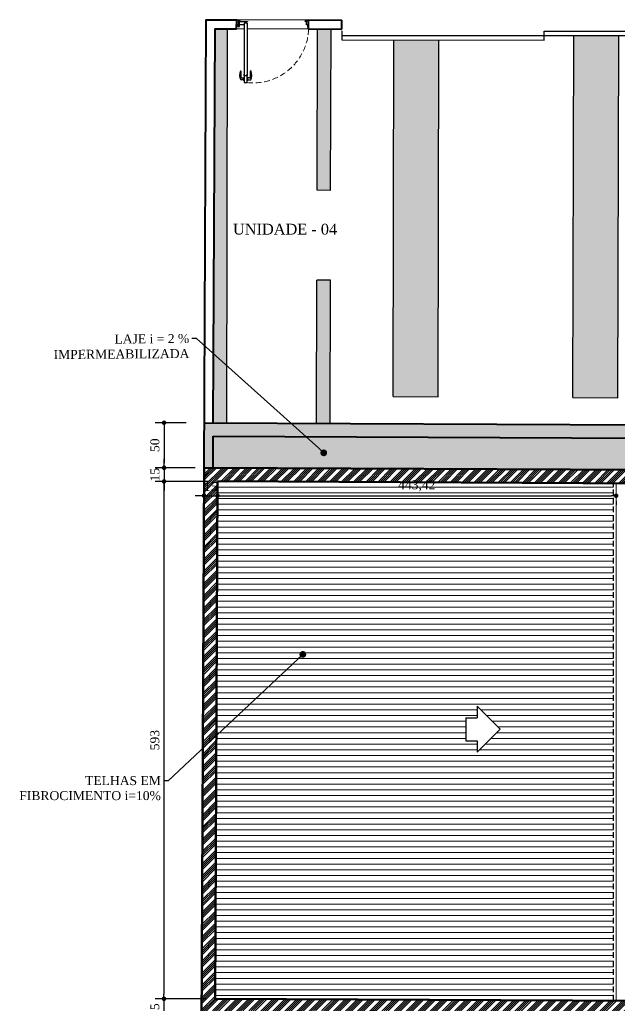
# Model space of a CAD drawing. Header units: millimetres. Extents: x 103208 to 171806, y -164 to 10038.
# Drawn here: x 120551 to 121218, y 6650 to 7746 of the extents above; entities that cross this region are included whole.
import ezdxf
from ezdxf import colors
from ezdxf.entities.mleader import LeaderData, LeaderLine
from ezdxf.math import Vec2, Vec3

# ---------------------------------------------------------------- set-up
doc = ezdxf.new("R2010")
doc.units = ezdxf.units.MM
doc.linetypes.add('HIDDEN', pattern=[9.525, 6.35, -3.175])
for name, color, linetype in [('ACESSORIOS', 2, 'Continuous'), ('Piso', 55, 'Continuous'), ('PN010', 1, 'Continuous'), ('PN030', 3, 'Continuous'), ('Portas-Cotas', 2, 'Continuous'), ('Projeção Janela - Viga', 1, 'HIDDEN')]:
    doc.layers.add(name, color=color, linetype=linetype)
for name, color, linetype, lineweight in [('Hachura', 1, 'Continuous', 9), ('Parede Baixa', 5, 'Continuous', 50), ('Parede Corte', 4, 'Continuous', 40), ('Pilares Sub-solo', 7, 'Continuous', 70), ('Pisos Externos', 15, 'Continuous', 9), ('Portas - Janelas', 2, 'Continuous', 20), ('Projeção Portas', 55, 'HIDDEN', 5)]:
    doc.layers.add(name, color=color, linetype=linetype, lineweight=lineweight)
doc.styles.add('Valéria', font='romantic.ttf', dxfattribs={"height": 10})
doc.dimstyles.new('Cota - 50', dxfattribs={"dimtxt": 10, "dimasz": 5, "dimexe": 10, "dimexo": 20, "dimgap": 5, "dimtad": 1, "dimtxsty": 'Valéria', "dimblk": 'DOT', "dimcen": 0, "dimclrd": 12, "dimclre": 12, "dimclrt": 2, "dimazin": 2, "dimtfac": 1, "dimtix": 1, "dimtmove": 0, "dimatfit": 3, "dimldrblk": 'DOT', "dimfxl": 1, "dimarcsym": 0})
pattern_1 = [(360, (7653.407, 20.978), (15, 15), [2.25, -0.45, 0.6, -0.45, 2.25, -9]), (360, (7652.657, 21.428), (15, 15), [1.5, -1.125, 2.25, -1.125, 1.5, -7.5]), (360, (7657.907, 27.428), (15, 15), [1.875, -0.75, 1.875, -10.5]), (360, (7650.407, 30.428), (15, 15), [0.75, -1.5, 0.75, -12]), (90, (7651.907, 30.428), (-15, 15), [1.35, -13.65]), (90, (7656.407, 21.428), (-15, 15), [1.5, -13.5]), (90, (7660.157, 27.428), (-15, 15), [1.5, -13.5]), (45, (7658.357, 21.278), (1e-14, 15), [1.5, -19.7132034]), (135, (7654.457, 21.278), (-15, 1e-14), [1.5, -19.7132034]), (63.434949, (7657.9066, 21.3526), (8e-10, 15), [1.5, -32.0410197]), (75.9637565, (7657.1566, 21.4276), (5e-10, 15), [1.5, -60.3465844]), (75.9637565, (7660.9066, 27.4276), (5e-10, 15), [1.2, -60.6465844]), (75.9637565, (7652.2066, 30.4276), (5e-10, 15), [1.05, -60.7965844]), (104.0362435, (7655.6566, 21.4276), (-5e-10, 15), [1.5, -60.3465844]), (104.0362435, (7659.4066, 27.4276), (-5e-10, 15), [1.2, -60.6465844]), (104.0362435, (7651.6066, 30.4276), (-5e-10, 15), [1.05, -60.7965844]), (116.565051, (7654.9066, 21.3526), (-6e-09, 15), [1.5, -32.041002])]

# ---------------------------------------------------------------- blocks, each defined once
blk = doc.blocks.new('_Dot')
at = {"color": 0, "linetype": 'ByBlock', "lineweight": -2}
blk.add_line((-0.5, 0), (-1, 0), dxfattribs=at)
at = {"color": 0, "linetype": 'ByBlock', "const_width": 0.5}
blk.add_lwpolyline([(-0.25, 0, 1), (0.25, 0, 1)], format="xyb", close=True, dxfattribs=at)
blk = doc.blocks.new('*D815')
at = {"color": 12, "lineweight": -2, "transparency": 16777216}
for p, q in [((120711.2, 7252.7), (120711.2, 7257.7)), ((120745.6, 7247.7), (120701.2, 7247.7)), ((120711.2, 7247.7), (120711.2, 7232.6)), ((120760.5, 7232.6), (120701.2, 7232.6)), ((120711.2, 7227.6), (120711.2, 7222.6))]:
    blk.add_line(p, q, dxfattribs=at)
at = {"layer": 'Defpoints', "color": 0, "transparency": 16777216}
for p in [(120765.6, 7247.7, 9825), (120711.2, 7232.6), (120780.5, 7232.6, 9825)]:
    blk.add_point(p, dxfattribs=at)
at = {"color": 12, "lineweight": -2, "transparency": 16777216, "xscale": 5, "yscale": 5, "zscale": 5}
for p, rotation in [((120711.2, 7247.7), 270), ((120711.2, 7232.6), 90)]:
    blk.add_blockref('_Dot', p, dxfattribs=dict(at, rotation=rotation))
at = {"color": 2, "transparency": 16777216, "insert": (120701, 7240.1), "char_height": 10, "attachment_point": 5, "rotation": 90, "style": 'Valéria'}
blk.add_mtext('15', dxfattribs=at)
blk = doc.blocks.new('*D816')
at = {"color": 12, "lineweight": -2, "transparency": 16777216}
for p, q in [((120757.8, 6657.4), (120701.1, 6657.4)), ((120711.1, 6652.4), (120711.1, 6637.4)), ((120757.7, 6632.4), (120701.1, 6632.4))]:
    blk.add_line(p, q, dxfattribs=at)
at = {"layer": 'Defpoints', "color": 0, "transparency": 16777216}
for p in [(120777.8, 6657.4, 9825), (120711.1, 6632.4), (120777.7, 6632.4, 9825)]:
    blk.add_point(p, dxfattribs=at)
at = {"color": 12, "lineweight": -2, "transparency": 16777216, "xscale": 5, "yscale": 5, "zscale": 5}
for p, rotation in [((120711.1, 6657.4), 90), ((120711.1, 6632.4), 270)]:
    blk.add_blockref('_Dot', p, dxfattribs=dict(at, rotation=rotation))
at = {"color": 2, "transparency": 16777216, "insert": (120700.9, 6644.9), "char_height": 10, "attachment_point": 5, "rotation": 90, "style": 'Valéria'}
blk.add_mtext('25', dxfattribs=at)
blk = doc.blocks.new('*D869')
at = {"color": 12, "lineweight": -2, "transparency": 16777216}
for p, q in [((120750.6, 7216.7), (120745.6, 7216.7)), ((120755.6, 7216.7), (120770.6, 7216.7)), ((120755.6, 7212.6), (120755.6, 7206.7)), ((120770.6, 7212.5), (120770.6, 7206.7)), ((120775.6, 7216.7), (120780.6, 7216.7))]:
    blk.add_line(p, q, dxfattribs=at)
at = {"layer": 'Defpoints', "color": 0, "transparency": 16777216}
for p in [(120755.6, 7232.6), (120770.6, 7232.5, 9825), (120770.6, 7216.7)]:
    blk.add_point(p, dxfattribs=at)
at = {"color": 12, "lineweight": -2, "transparency": 16777216, "xscale": 5, "yscale": 5, "zscale": 5}
blk.add_blockref('_Dot', (120755.6, 7216.7), dxfattribs=at)
at = {"color": 12, "lineweight": -2, "transparency": 16777216, "xscale": 5, "yscale": 5, "zscale": 5, "rotation": 180}
blk.add_blockref('_Dot', (120770.6, 7216.7), dxfattribs=at)
at = {"color": 2, "transparency": 16777216, "insert": (120763.1, 7226.9), "char_height": 10, "attachment_point": 5, "style": 'Valéria'}
blk.add_mtext('15', dxfattribs=at)
blk = doc.blocks.new('*D870')
at = {"color": 12, "lineweight": -2, "transparency": 16777216}
for p, q in [((120770.6, 7212.5), (120770.6, 7206.7)), ((120775.6, 7216.7), (121209, 7216.7)), ((121214, 7210.6), (121214, 7206.7))]:
    blk.add_line(p, q, dxfattribs=at)
at = {"layer": 'Defpoints', "color": 0, "transparency": 16777216}
for p in [(120770.6, 7232.5, 9825), (121214, 7230.6, 9825), (121214, 7216.7)]:
    blk.add_point(p, dxfattribs=at)
at = {"color": 12, "lineweight": -2, "transparency": 16777216, "xscale": 5, "yscale": 5, "zscale": 5, "rotation": 180}
blk.add_blockref('_Dot', (120770.6, 7216.7), dxfattribs=at)
at = {"color": 12, "lineweight": -2, "transparency": 16777216, "xscale": 5, "yscale": 5, "zscale": 5}
blk.add_blockref('_Dot', (121214, 7216.7), dxfattribs=at)
at = {"color": 2, "transparency": 16777216, "insert": (120992.3, 7227.7), "char_height": 10, "attachment_point": 5, "style": 'Valéria'}
blk.add_mtext('443,42', dxfattribs=at)
blk = doc.blocks.new('*D876')
at = {"color": 12, "lineweight": -2, "transparency": 16777216}
for p, q in [((120735.9, 7297.8), (120701.2, 7297.8)), ((120711.2, 7292.8), (120711.2, 7252.8)), ((120735.6, 7247.8), (120701.2, 7247.8))]:
    blk.add_line(p, q, dxfattribs=at)
at = {"layer": 'Defpoints', "color": 0, "transparency": 16777216}
for p in [(120755.9, 7297.8, 9825), (120711.2, 7247.8), (120755.6, 7247.8, 9825)]:
    blk.add_point(p, dxfattribs=at)
at = {"color": 12, "lineweight": -2, "transparency": 16777216, "xscale": 5, "yscale": 5, "zscale": 5}
for p, rotation in [((120711.2, 7297.8), 90), ((120711.2, 7247.8), 270)]:
    blk.add_blockref('_Dot', p, dxfattribs=dict(at, rotation=rotation))
at = {"color": 2, "transparency": 16777216, "insert": (120701, 7272.8), "char_height": 10, "attachment_point": 5, "rotation": 90, "style": 'Valéria'}
blk.add_mtext('50', dxfattribs=at)
blk = doc.blocks.new('*D877')
at = {"color": 12, "lineweight": -2, "transparency": 16777216}
for p, q in [((120750.6, 7232.5), (120701.1, 7232.5)), ((120711.1, 7227.5), (120711.1, 6662.5)), ((120747.8, 6657.5), (120701.1, 6657.5))]:
    blk.add_line(p, q, dxfattribs=at)
at = {"layer": 'Defpoints', "color": 0, "transparency": 16777216}
for p in [(120770.6, 7232.5, 9825), (120711.1, 6657.5), (120767.8, 6657.5, 9825)]:
    blk.add_point(p, dxfattribs=at)
at = {"color": 12, "lineweight": -2, "transparency": 16777216, "xscale": 5, "yscale": 5, "zscale": 5}
for p, rotation in [((120711.1, 7232.5), 90), ((120711.1, 6657.5), 270)]:
    blk.add_blockref('_Dot', p, dxfattribs=dict(at, rotation=rotation))
at = {"color": 2, "transparency": 16777216, "insert": (120700.9, 6945), "char_height": 10, "attachment_point": 5, "rotation": 90, "style": 'Valéria'}
blk.add_mtext('593', dxfattribs=at)

msp = doc.modelspace()

# ---------------------------------------------------------------- hatches: boundary and pattern name
h = msp.add_hatch()
h.set_pattern_fill('GRASS2', color=74, scale=15, pattern_type=2)
h.set_pattern_definition([(360, (24892.429, -663.026), (15, 15), [2.25, -0.45, 0.6, -0.45, 2.25, -9]), (360, (24891.679, -662.576), (15, 15), [1.5, -1.125, 2.25, -1.125, 1.5, -7.5]), (360, (24896.929, -656.576), (15, 15), [1.875, -0.75, 1.875, -10.5]), (360, (24889.429, -653.576), (15, 15), [0.75, -1.5, 0.75, -12]), (90, (24890.929, -653.576), (-15, 15), [1.35, -13.65]), (90, (24895.429, -662.576), (-15, 15), [1.5, -13.5]), (90, (24899.179, -656.576), (-15, 15), [1.5, -13.5]), (45, (24897.379, -662.726), (1e-14, 15), [1.5, -19.7132034]), (135, (24893.479, -662.726), (-15, 1e-14), [1.5, -19.7132034]), (63.434949, (24896.9286, -662.651), (8e-10, 15), [1.5, -32.0410197]), (75.9637565, (24896.1786, -662.576), (5e-10, 15), [1.5, -60.3465844]), (75.9637565, (24899.9286, -656.576), (5e-10, 15), [1.2, -60.6465844]), (75.9637565, (24891.2286, -653.576), (5e-10, 15), [1.05, -60.7965844]), (104.0362435, (24894.6786, -662.576), (-5e-10, 15), [1.5, -60.3465844]), (104.0362435, (24898.4286, -656.576), (-5e-10, 15), [1.2, -60.6465844]), (104.0362435, (24890.6286, -653.576), (-5e-10, 15), [1.05, -60.7965844]), (116.565051, (24893.9286, -662.651), (-6e-09, 15), [1.5, -32.041002])])
h.paths.add_polyline_path([(120767.99008, 7735.7642), (120780.70214, 7735.7642), (120780.96451, 7297.68393), (120765.88343, 7297.72551)])
h = msp.add_hatch()
h.set_pattern_fill('GRASS2', color=74, scale=15, pattern_type=2)
h.set_pattern_definition(pattern_1)
h.paths.add_polyline_path([(120881.22551, 7456.14516), (120895.90929, 7456.14516), (120895.76647, 7297.15657), (120881.08268, 7297.15657)])
h.paths.add_polyline_path([(120881.91021, 7735.48496), (120896.47058, 7735.48496), (120896.47058, 7556.10809), (120881.91021, 7556.10809)])
h.paths.add_polyline_path([(121607.40589, 7578.81911), (121484.6587, 7578.81911)], flags=16)
h.paths.add_polyline_path([(121495.85688, 7338.51356), (121572.63423, 7338.51356)])
h.paths.add_polyline_path([(121321.09733, 7733.08743), (121359.0356, 7733.06602), (121359.03278, 7728.06602), (121321.09733, 7728.08743), (121321.09733, 7714.25082), (121320.51783, 7714.46942), (121320.51783, 7594.17794), (121321.09733, 7593.95934), (121321.14976, 7338.92457), (121741.09088, 7338.92457), (121741.03845, 7735.18602), (121321.09733, 7735.18602)])
h = msp.add_hatch()
h.set_pattern_fill('GRASS2', color=74, scale=15, pattern_type=2)
h.set_pattern_definition(pattern_1)
h.paths.add_polyline_path([(120966.90318, 7723.27323), (121016.89269, 7723.27323), (121015.90322, 7326.66842), (120965.91372, 7326.66842)])
h.paths.add_polyline_path([(121166.90562, 7728.16035), (121216.89361, 7728.16035), (121215.90073, 7325.71513), (121165.91274, 7325.71513)])
at = {"layer": 'Piso', "true_color": 0x93278f}
h = msp.add_hatch(dxfattribs=at)
h.set_pattern_fill('ANSI38', color=217, scale=0.5, angle=360)
h.paths.add_polyline_path([(121318.80561, 7295.10516), (120755.88361, 7297.78833), (120755.64529, 7247.78889), (120765.64518, 7247.74123), (120765.812, 7282.74083), (121303.73428, 7280.17682), (121303.56746, 7245.17722), (121318.56729, 7245.10572)])
at = {"layer": 'Piso', "transparency": 33554559}
h = msp.add_hatch(dxfattribs=at)
h.set_pattern_fill('AR-CONC', color=256, scale=0.1, angle=585)
h.paths.add_polyline_path([(121303.73428, 7280.17682), (120765.812, 7282.74083), (120765.64518, 7247.74123), (121303.56746, 7245.17722)])
at = {"layer": 'Piso', "true_color": 0x4b81b4}
h = msp.add_hatch(dxfattribs=at)
h.set_pattern_fill('ANSI34', color=145, scale=0.5, angle=360)
h.paths.add_polyline_path([(120767.83188, 6657.507), (120770.57348, 7232.68666), (121318.49564, 7230.07498), (121318.56729, 7245.10572), (120755.64529, 7247.78889), (120751.06592, 6287.04871), (120766.06575, 6286.97721), (120767.71272, 6632.50729), (121737.7017, 6627.88383), (121737.82086, 6652.88355)])
h.paths.add_polyline_path([(121272.15885, 6515.10273), (121062.16115, 6516.087), (121061.54159, 6386.10397), (121271.5392, 6385.10301)], flags=17)
h.paths.add_polyline_path([(121256.61087, 6400.17434), (121076.61292, 6401.0323), (121077.08949, 6501.01686), (121257.08752, 6500.1732)], flags=16)
h.paths.add_polyline_path([(121443.99199, 6899.28687), (121233.99438, 6900.28782), (121233.37474, 6770.2893), (121443.37236, 6769.28834)], flags=17)
h.paths.add_polyline_path([(121428.44402, 6784.35967), (121248.44607, 6785.21763), (121248.92271, 6885.21649), (121428.92067, 6884.35853)], flags=16)
h.paths.add_polyline_path([(121760.98086, 6266.79628), (121735.97993, 6266.66106), (121734.79328, 6017.70457), (121186.87112, 6020.31624), (121186.79962, 6005.31641), (121759.7215, 6002.58558)])
at = {"layer": 'Pisos Externos', "transparency": 33554559}
h = msp.add_hatch(dxfattribs=at)
h.set_pattern_fill('ANSI31', color=256, scale=2, angle=675)
h.paths.add_polyline_path([(121210.99438, 7230.58739), (120770.57348, 7232.68666), (120767.83188, 6657.507), (121210.99438, 6655.39467)])
h.paths.add_polyline_path([(121059.4621, 6931.49443), (121059.4621, 6944.29443), (121046.6621, 6944.29443), (121046.6621, 6969.89443), (121059.4621, 6969.89443), (121059.4621, 6982.69443), (121085.0621, 6957.09443)], flags=16)
h.paths.add_polyline_path([(121317.3987, 6999.93942), (121318.49564, 7230.07498), (121233.99438, 7230.47776), (121233.99438, 6900.28782), (121233.37474, 6770.2893), (121232.8266, 6655.2906), (121737.82086, 6652.88355), (121739.46552, 6997.92763)])
h.paths.add_polyline_path([(121466.99174, 6899.28689), (121466.3721, 6769.28836), (121443.37288, 6769.39799), (121443.99252, 6899.39651)], flags=16)
h.paths.add_polyline_path([(121428.92067, 6884.35853), (121428.44402, 6784.35967), (121248.44607, 6785.21763), (121248.92271, 6885.21649)], flags=16)
h.paths.add_polyline_path([(121587.23577, 6861.84369), (121587.23577, 6849.04369), (121600.03577, 6849.04369), (121600.03577, 6823.44369), (121587.23577, 6823.44369), (121587.23577, 6810.64369), (121561.63577, 6836.24369)], flags=16)
h.paths.add_polyline_path([(121303.59599, 7075.2807), (121290.79599, 7075.2807), (121290.79599, 7062.4807), (121265.19599, 7088.0807), (121290.79599, 7113.6807), (121290.79599, 7100.8807), (121303.59599, 7100.8807)], flags=16)
h.paths.add_polyline_path([(121295.52968, 6730.17667), (121295.52968, 6704.57667), (121282.72968, 6704.57667), (121282.72968, 6691.77667), (121257.12968, 6717.37667), (121282.72968, 6742.97667), (121282.72968, 6730.17667)], flags=16)
h.paths.add_polyline_path([(121463.98649, 6767.4865), (121464.17113, 6812.24352), (121446.92868, 6812.31465), (121446.74403, 6767.55764)], flags=24)

# ---------------------------------------------------------------- linework, layer by layer
for p, q in [((120779.65453, 7745.73563, 9825), (120779.65453, 7745.73563, 9825)), ((120780.83703, 7297.66938, 9825), (120781.91078, 7735.73007, 9825)), ((120881.47062, 7556.14486, 9825), (120881.91021, 7735.48496, 9825)), ((120896.47058, 7556.10809, 9825), (120896.91017, 7735.44819, 9825)), ((121165.90695, 7325.83429, 9825), (121166.89315, 7728.17446, 9825)), ((121215.90652, 7325.59597, 9825), (121216.89323, 7728.14624, 9825)), ((120965.90869, 7326.78758, 9825), (120966.88057, 7723.28735, 9825)), ((121015.90825, 7326.54926, 9825), (121016.88065, 7723.25913, 9825)), ((120896.47058, 7556.10809, 9825), (120881.47062, 7556.14486, 9825)), ((120880.83589, 7297.19274, 9825), (120881.22551, 7456.14516, 9825)), ((120896.22546, 7456.10839, 9825), (120881.22551, 7456.14516, 9825)), ((120895.83576, 7297.12124, 9825), (120896.22546, 7456.10839, 9825)), ((120965.90869, 7326.78758, 9825), (121015.90825, 7326.54926, 9825)), ((121165.90695, 7325.83429, 9825), (121215.90652, 7325.59597, 9825))]:
    msp.add_line(p, q)
at = {"color": 1}
for p, q in [((120792.05798, 7745.52715, 9825), (120792.05798, 7745.52715, 9825)), ((120792.05798, 7745.52715, 9825), (120792.05809, 7745.12715, 9825)), ((120792.10797, 7745.57716, 9825), (120792.10796, 7745.57716, 9825)), ((120792.52137, 7745.57727, 9825), (120792.10797, 7745.57716, 9825)), ((120792.57138, 7745.52729, 9825), (120792.52137, 7745.57727, 9825)), ((120792.65797, 7745.57731, 9825), (120792.57138, 7745.52729, 9825)), ((120792.65794, 7745.67731, 9825), (120792.65797, 7745.57731, 9825)), ((120871.23159, 7745.42913, 9825), (120871.23156, 7745.52913, 9825)), ((120792.61008, 7737.7273, 9825), (120791.91557, 7737.72711, 9825)), ((120792.00827, 7744.44714, 9825), (120791.93204, 7744.44712, 9825)), ((120792.00827, 7744.44714, 9825), (120792.00827, 7744.44714, 9825)), ((120792.05809, 7745.12715, 9825), (120792.05808, 7745.12715, 9825)), ((120792.50814, 7744.92727, 9825), (120792.05814, 7744.92715, 9825)), ((120792.05814, 7744.92715, 9825), (120792.05826, 7744.49715, 9825)), ((120792.05826, 7744.49715, 9825), (120792.05825, 7744.49715, 9825)), ((120792.05974, 7738.95715, 9825), (120792.05975, 7738.95715, 9825)), ((120792.05975, 7738.95715, 9825), (120792.05986, 7738.52715, 9825)), ((120792.05986, 7738.52715, 9825), (120792.45986, 7738.52726, 9825)), ((120792.05991, 7738.32715, 9825), (120792.05991, 7738.32715, 9825)), ((120792.05991, 7738.32715, 9825), (120792.06002, 7737.92715, 9825)), ((120792.06002, 7737.92715, 9825), (120792.06001, 7737.92715, 9825)), ((120792.1081, 7745.07716, 9825), (120792.5215, 7745.07727, 9825)), ((120792.1081, 7745.07716, 9825), (120792.1081, 7745.07716, 9825)), ((120792.1099, 7738.37716, 9825), (120792.10989, 7738.37716, 9825)), ((120792.5233, 7738.37727, 9825), (120792.1099, 7738.37716, 9825)), ((120792.11003, 7737.87716, 9825), (120792.11004, 7737.87716, 9825)), ((120792.11004, 7737.87716, 9825), (120792.52344, 7737.87727, 9825)), ((120792.45986, 7738.52726, 9825), (120792.45985, 7738.52726, 9825)), ((120792.50985, 7738.57727, 9825), (120792.50814, 7744.92727, 9825)), ((120792.50984, 7738.57727, 9825), (120792.50985, 7738.57727, 9825)), ((120792.5215, 7745.07727, 9825), (120792.57149, 7745.12729, 9825)), ((120792.57331, 7738.32729, 9825), (120792.5233, 7738.37727, 9825)), ((120792.52344, 7737.87727, 9825), (120792.57342, 7737.92729, 9825)), ((120792.57149, 7745.12729, 9825), (120792.6581, 7745.07731, 9825)), ((120792.6599, 7738.37731, 9825), (120792.57331, 7738.32729, 9825)), ((120792.57342, 7737.92729, 9825), (120792.66004, 7737.87731, 9825)), ((120792.61007, 7737.7273, 9825), (120792.61008, 7737.7273, 9825)), ((120792.6581, 7745.07731, 9825), (120795.0881, 7745.07796, 9825)), ((120794.2094, 7740.25773, 9825), (120792.6594, 7740.25731, 9825)), ((120792.6594, 7740.25731, 9825), (120792.6599, 7738.37731, 9825)), ((120792.66004, 7737.87731, 9825), (120792.66006, 7737.77731, 9825)), ((120792.66006, 7737.77731, 9825), (120792.66006, 7737.77731, 9825)), ((120793.61962, 7739.43128, 9844), (120793.61986, 7738.53128, 9844)), ((120793.79866, 7742.99762, 9825), (120793.76867, 7742.96761, 9825)), ((120793.76867, 7742.96761, 9825), (120793.79868, 7742.93762, 9825)), ((120793.79868, 7742.93762, 9825), (120793.76869, 7742.90761, 9825)), ((120793.76869, 7742.90761, 9825), (120793.79869, 7742.87762, 9825)), ((120793.79869, 7742.87762, 9825), (120793.7687, 7742.84761, 9825)), ((120793.7687, 7742.84761, 9825), (120793.79871, 7742.81762, 9825)), ((120793.79871, 7742.81762, 9825), (120793.76872, 7742.78761, 9825)), ((120793.76872, 7742.78761, 9825), (120793.79873, 7742.75762, 9825)), ((120793.79873, 7742.75762, 9825), (120793.76873, 7742.72761, 9825)), ((120793.76873, 7742.72761, 9825), (120793.79874, 7742.69762, 9825)), ((120793.79874, 7742.69762, 9825), (120793.76875, 7742.66761, 9825)), ((120793.76875, 7742.66761, 9825), (120793.79876, 7742.63762, 9825)), ((120793.79876, 7742.63762, 9825), (120793.76877, 7742.60761, 9825)), ((120793.76877, 7742.60761, 9825), (120793.79877, 7742.57762, 9825)), ((120793.79877, 7742.57762, 9825), (120793.76878, 7742.54761, 9825)), ((120793.76878, 7742.54761, 9825), (120793.79879, 7742.51762, 9825)), ((120793.79879, 7742.51762, 9825), (120793.7688, 7742.48761, 9825)), ((120793.7688, 7742.48761, 9825), (120793.79881, 7742.45762, 9825)), ((120793.79881, 7742.45762, 9825), (120793.76881, 7742.42761, 9825)), ((120793.76881, 7742.42761, 9825), (120793.79882, 7742.39762, 9825)), ((120793.79882, 7742.39762, 9825), (120793.76883, 7742.36761, 9825)), ((120793.76883, 7742.36761, 9825), (120793.79884, 7742.33762, 9825)), ((120793.79884, 7742.33762, 9825), (120793.76885, 7742.30761, 9825)), ((120793.76885, 7742.30761, 9825), (120793.79886, 7742.27762, 9825)), ((120793.79892, 7742.03762, 9825), (120793.76893, 7742.00761, 9825)), ((120793.76893, 7742.00761, 9825), (120793.79894, 7741.97762, 9825)), ((120793.799, 7741.73762, 9825), (120793.76901, 7741.70761, 9825)), ((120793.76901, 7741.70761, 9825), (120793.79902, 7741.67762, 9825)), ((120793.79902, 7741.67762, 9825), (120793.76902, 7741.64761, 9825)), ((120793.76902, 7741.64761, 9825), (120793.79903, 7741.61762, 9825)), ((120793.79903, 7741.61762, 9825), (120793.76904, 7741.58761, 9825)), ((120793.76904, 7741.58761, 9825), (120793.79905, 7741.55762, 9825)), ((120793.79905, 7741.55762, 9825), (120793.76906, 7741.52761, 9825)), ((120793.76906, 7741.52761, 9825), (120793.79906, 7741.49762, 9825)), ((120793.79906, 7741.49762, 9825), (120793.76907, 7741.46761, 9825)), ((120793.76907, 7741.46761, 9825), (120793.79908, 7741.43762, 9825)), ((120793.79908, 7741.43762, 9825), (120793.76909, 7741.40761, 9825)), ((120793.76909, 7741.40761, 9825), (120793.7991, 7741.37762, 9825)), ((120793.7991, 7741.37762, 9825), (120793.7691, 7741.34761, 9825)), ((120793.7691, 7741.34761, 9825), (120793.79911, 7741.31762, 9825)), ((120793.79911, 7741.31762, 9825), (120793.76912, 7741.28761, 9825)), ((120793.76912, 7741.28761, 9825), (120793.79913, 7741.25762, 9825)), ((120793.79913, 7741.25762, 9825), (120793.76914, 7741.22761, 9825)), ((120793.76914, 7741.22761, 9825), (120793.79914, 7741.19762, 9825)), ((120793.79914, 7741.19762, 9825), (120793.76915, 7741.16761, 9825)), ((120793.76915, 7741.16761, 9825), (120793.79916, 7741.13762, 9825)), ((120793.79916, 7741.13762, 9825), (120793.76917, 7741.10761, 9825)), ((120793.76917, 7741.10761, 9825), (120793.79918, 7741.07762, 9825)), ((120793.79918, 7741.07762, 9825), (120793.76918, 7741.04761, 9825)), ((120793.76918, 7741.04761, 9825), (120793.79919, 7741.01762, 9825)), ((120794.0385, 7743.60768, 9825), (120793.7985, 7743.60762, 9825)), ((120793.7985, 7743.60762, 9825), (120793.79866, 7742.99762, 9825)), ((120793.79886, 7742.27762, 9825), (120793.79892, 7742.03762, 9825)), ((120793.79894, 7741.97762, 9825), (120793.799, 7741.73762, 9825)), ((120793.79919, 7741.01762, 9825), (120793.79936, 7740.40762, 9825)), ((120793.79936, 7740.40762, 9825), (120794.03936, 7740.40768, 9825)), ((120793.82352, 7743.52933, 9844), (120793.82367, 7742.97933, 9844)), ((120793.82367, 7742.97933, 9844), (120793.87368, 7742.92934, 9844)), ((120793.87418, 7741.07934, 9844), (120793.82419, 7741.02933, 9844)), ((120793.82419, 7741.02933, 9844), (120793.82434, 7740.47933, 9844)), ((120793.98351, 7743.57937, 9844), (120793.87351, 7743.57934, 9844)), ((120793.87368, 7742.92934, 9844), (120793.87377, 7742.60434, 9844)), ((120793.87377, 7742.60434, 9844), (120793.92378, 7742.55436, 9844)), ((120793.92378, 7742.55436, 9844), (120793.87379, 7742.50434, 9844)), ((120793.87379, 7742.50434, 9844), (120793.87389, 7742.15022, 9844)), ((120793.87397, 7741.86505, 9844), (120793.87406, 7741.50434, 9844)), ((120793.87406, 7741.50434, 9844), (120793.92408, 7741.45436, 9844)), ((120793.92408, 7741.45436, 9844), (120793.87409, 7741.40434, 9844)), ((120793.87409, 7741.40434, 9844), (120793.87418, 7741.07934, 9844)), ((120793.87435, 7740.42934, 9844), (120793.98435, 7740.42937, 9844)), ((120794.03454, 7739.73139, 9844), (120793.91954, 7739.73136, 9844)), ((120793.91994, 7738.23136, 9844), (120794.81994, 7738.2316, 9844)), ((120794.03358, 7743.30439, 9844), (120794.03352, 7743.52939, 9844)), ((120794.03434, 7740.47939, 9844), (120794.03428, 7740.70439, 9844)), ((120794.03857, 7743.33768, 9825), (120794.0385, 7743.60768, 9825)), ((120794.03856, 7743.33768, 9825), (120794.03857, 7743.33768, 9825)), ((120794.03936, 7740.40768, 9825), (120794.03928, 7740.67768, 9825)), ((120794.03928, 7740.67768, 9825), (120794.03928, 7740.67768, 9825)), ((120794.08536, 7743.31282, 9825), (120794.08535, 7743.31282, 9825)), ((120794.20856, 7743.39597, 9825), (120794.08536, 7743.31282, 9825)), ((120794.08659, 7740.70218, 9825), (120794.0866, 7740.70219, 9825)), ((120794.0866, 7740.70219, 9825), (120794.2093, 7740.61309, 9825)), ((120794.23357, 7743.34531, 9844), (120794.11155, 7743.26296, 9844)), ((120794.11223, 7740.74586, 9844), (120794.23429, 7740.66358, 9844)), ((120794.98338, 7744.05793, 9825), (120794.20838, 7744.05773, 9825)), ((120794.20838, 7744.05773, 9825), (120794.20856, 7743.39597, 9825)), ((120794.2093, 7740.61309, 9825), (120794.2094, 7740.25773, 9825)), ((120794.23349, 7743.65444, 9844), (120794.23357, 7743.34531, 9844)), ((120794.23429, 7740.66358, 9844), (120794.23448, 7739.93144, 9844)), ((120794.50353, 7743.50522, 9844), (120794.31883, 7743.68982, 9844)), ((120794.45361, 7743.2045, 9844), (120794.50359, 7743.25451, 9844)), ((120794.45425, 7740.8045, 9844), (120794.45361, 7743.2045, 9844)), ((120794.50426, 7740.75451, 9844), (120794.45425, 7740.8045, 9844)), ((120794.50359, 7743.25451, 9844), (120794.50353, 7743.50522, 9844)), ((120794.50448, 7739.93151, 9844), (120794.50426, 7740.75451, 9844)), ((120794.52846, 7743.75781, 9825), (120803.88846, 7743.76032, 9825)), ((120794.52856, 7743.36495, 9825), (120794.52846, 7743.75781, 9825)), ((120794.62062, 7743.31638, 9825), (120794.52856, 7743.36495, 9825)), ((120794.52929, 7740.65067, 9825), (120794.62132, 7740.69929, 9825)), ((120794.5294, 7740.25781, 9825), (120794.52929, 7740.65067, 9825)), ((120800.34793, 7740.25937, 9825), (120794.5294, 7740.25781, 9825)), ((120794.9385, 7743.60792, 9825), (120794.6985, 7743.60786, 9825)), ((120794.6985, 7743.60786, 9825), (120794.69857, 7743.35786, 9825)), ((120794.69929, 7740.65786, 9825), (120794.69936, 7740.40786, 9825)), ((120794.69936, 7740.40786, 9825), (120794.93936, 7740.40792, 9825)), ((120794.81954, 7739.7316, 9844), (120794.70454, 7739.73157, 9844)), ((120795.45828, 7744.40806, 9825), (120794.90828, 7744.40791, 9825)), ((120794.90828, 7744.40791, 9825), (120794.90835, 7744.15791, 9825)), ((120794.90835, 7744.15791, 9825), (120795.03335, 7744.15795, 9825)), ((120794.93866, 7742.99792, 9825), (120794.9385, 7743.60792, 9825)), ((120794.96867, 7742.96793, 9825), (120794.93866, 7742.99792, 9825)), ((120794.93868, 7742.93792, 9825), (120794.96867, 7742.96793, 9825)), ((120794.96869, 7742.90793, 9825), (120794.93868, 7742.93792, 9825)), ((120794.93869, 7742.87792, 9825), (120794.96869, 7742.90793, 9825)), ((120794.9687, 7742.84793, 9825), (120794.93869, 7742.87792, 9825)), ((120794.93871, 7742.81792, 9825), (120794.9687, 7742.84793, 9825)), ((120794.96872, 7742.78793, 9825), (120794.93871, 7742.81792, 9825)), ((120794.93873, 7742.75792, 9825), (120794.96872, 7742.78793, 9825)), ((120794.96873, 7742.72793, 9825), (120794.93873, 7742.75792, 9825)), ((120794.93874, 7742.69792, 9825), (120794.96873, 7742.72793, 9825)), ((120794.96875, 7742.66793, 9825), (120794.93874, 7742.69792, 9825)), ((120794.93876, 7742.63792, 9825), (120794.96875, 7742.66793, 9825)), ((120794.96877, 7742.60793, 9825), (120794.93876, 7742.63792, 9825)), ((120794.93877, 7742.57792, 9825), (120794.96877, 7742.60793, 9825)), ((120794.96878, 7742.54793, 9825), (120794.93877, 7742.57792, 9825)), ((120794.93879, 7742.51792, 9825), (120794.96878, 7742.54793, 9825)), ((120794.9688, 7742.48793, 9825), (120794.93879, 7742.51792, 9825)), ((120794.93881, 7742.45792, 9825), (120794.9688, 7742.48793, 9825)), ((120794.96881, 7742.42793, 9825), (120794.93881, 7742.45792, 9825)), ((120794.93882, 7742.39792, 9825), (120794.96881, 7742.42793, 9825)), ((120794.96883, 7742.36793, 9825), (120794.93882, 7742.39792, 9825)), ((120794.93884, 7742.33792, 9825), (120794.96883, 7742.36793, 9825)), ((120794.96885, 7742.30793, 9825), (120794.93884, 7742.33792, 9825)), ((120794.93886, 7742.27792, 9825), (120794.96885, 7742.30793, 9825)), ((120794.93892, 7742.03792, 9825), (120794.93886, 7742.27792, 9825)), ((120794.96893, 7742.00793, 9825), (120794.93892, 7742.03792, 9825)), ((120794.93894, 7741.97792, 9825), (120794.96893, 7742.00793, 9825)), ((120794.939, 7741.73792, 9825), (120794.93894, 7741.97792, 9825)), ((120794.96901, 7741.70793, 9825), (120794.939, 7741.73792, 9825)), ((120794.93902, 7741.67792, 9825), (120794.96901, 7741.70793, 9825)), ((120794.96902, 7741.64793, 9825), (120794.93902, 7741.67792, 9825)), ((120794.93903, 7741.61792, 9825), (120794.96902, 7741.64793, 9825)), ((120794.96904, 7741.58793, 9825), (120794.93903, 7741.61792, 9825)), ((120794.93905, 7741.55792, 9825), (120794.96904, 7741.58793, 9825)), ((120794.96906, 7741.52793, 9825), (120794.93905, 7741.55792, 9825)), ((120794.93906, 7741.49792, 9825), (120794.96906, 7741.52793, 9825)), ((120794.96907, 7741.46793, 9825), (120794.93906, 7741.49792, 9825)), ((120794.93908, 7741.43792, 9825), (120794.96907, 7741.46793, 9825)), ((120794.96909, 7741.40793, 9825), (120794.93908, 7741.43792, 9825)), ((120794.9391, 7741.37792, 9825), (120794.96909, 7741.40793, 9825)), ((120794.9691, 7741.34793, 9825), (120794.9391, 7741.37792, 9825)), ((120794.93911, 7741.31792, 9825), (120794.9691, 7741.34793, 9825)), ((120794.96912, 7741.28793, 9825), (120794.93911, 7741.31792, 9825)), ((120794.93913, 7741.25792, 9825), (120794.96912, 7741.28793, 9825)), ((120794.96914, 7741.22793, 9825), (120794.93913, 7741.25792, 9825)), ((120794.93914, 7741.19792, 9825), (120794.96914, 7741.22793, 9825)), ((120794.96915, 7741.16793, 9825), (120794.93914, 7741.19792, 9825)), ((120794.93916, 7741.13792, 9825), (120794.96915, 7741.16793, 9825)), ((120794.96917, 7741.10793, 9825), (120794.93916, 7741.13792, 9825)), ((120794.93918, 7741.07792, 9825), (120794.96917, 7741.10793, 9825)), ((120794.96918, 7741.04793, 9825), (120794.93918, 7741.07792, 9825)), ((120794.93919, 7741.01792, 9825), (120794.96918, 7741.04793, 9825)), ((120794.93936, 7740.40792, 9825), (120794.93919, 7741.01792, 9825)), ((120794.98337, 7744.05793, 9825), (120794.98338, 7744.05793, 9825)), ((120795.03335, 7744.15795, 9825), (120795.03336, 7744.10795, 9825)), ((120795.03336, 7744.10795, 9825), (120795.03336, 7744.10795, 9825)), ((120795.0881, 7745.07796, 9825), (120795.0881, 7745.07796, 9825)), ((120795.11986, 7738.53168, 9844), (120795.11962, 7739.43168, 9844)), ((120795.33335, 7744.15803, 9825), (120795.45835, 7744.15806, 9825)), ((120795.33336, 7744.10803, 9825), (120795.33335, 7744.15803, 9825)), ((120795.33336, 7744.10803, 9825), (120795.33336, 7744.10803, 9825)), ((120795.38338, 7744.05804, 9825), (120795.38337, 7744.05804, 9825)), ((120795.60838, 7744.0581, 9825), (120795.38338, 7744.05804, 9825)), ((120795.45835, 7744.15806, 9825), (120795.45828, 7744.40806, 9825)), ((120795.60824, 7744.5581, 9825), (120795.60824, 7744.5581, 9825)), ((120795.60824, 7744.5581, 9825), (120795.60838, 7744.0581, 9825)), ((120803.53893, 7742.01023, 9825), (120800.34747, 7742.00937, 9825)), ((120800.34747, 7742.00937, 9825), (120800.36317, 7683.43959, 9825)), ((120803.8885, 7743.61032, 9825), (120801.9385, 7743.6098, 9825)), ((120801.9385, 7743.6098, 9825), (120801.93893, 7742.0098, 9825)), ((120803.52893, 7742.01023, 9825), (120803.54463, 7683.44044, 9825)), ((120803.88846, 7743.76032, 9825), (120803.8885, 7743.61032, 9825)), ((120868.282, 7743.90834, 9825), (120868.28186, 7744.40834, 9825)), ((120868.507, 7743.9084, 9825), (120868.282, 7743.90834, 9825)), ((120868.9819, 7744.25852, 9825), (120868.4319, 7744.25838, 9825)), ((120868.4319, 7744.25838, 9825), (120868.43197, 7744.00838, 9825)), ((120868.43197, 7744.00838, 9825), (120868.55697, 7744.00841, 9825)), ((120868.55697, 7744.00841, 9825), (120868.557, 7743.95841, 9825)), ((120868.80173, 7744.92848, 9825), (120871.23172, 7744.92913, 9825)), ((120868.85697, 7744.00849, 9825), (120868.98197, 7744.00852, 9825)), ((120868.85699, 7743.95849, 9825), (120868.85697, 7744.00849, 9825)), ((120869.682, 7743.90871, 9825), (120868.907, 7743.9085, 9825)), ((120868.98197, 7744.00852, 9825), (120868.9819, 7744.25852, 9825)), ((120869.68302, 7740.10871, 9825), (120869.682, 7743.90871, 9825)), ((120871.23302, 7740.10913, 9825), (120869.68302, 7740.10871, 9825)), ((120871.3182, 7745.37915, 9825), (120871.23159, 7745.42913, 9825)), ((120871.23172, 7744.92913, 9825), (120871.31831, 7744.97915, 9825)), ((120871.23352, 7738.22913, 9825), (120871.23302, 7740.10913, 9825)), ((120871.32013, 7738.17915, 9825), (120871.23352, 7738.22913, 9825)), ((120871.23366, 7737.72913, 9825), (120871.32024, 7737.77915, 9825)), ((120871.2337, 7737.57913, 9825), (120871.23366, 7737.72913, 9825)), ((120871.9837, 7737.57933, 9825), (120871.2337, 7737.57913, 9825)), ((120871.36819, 7745.42916, 9825), (120871.3182, 7745.37915, 9825)), ((120871.31831, 7744.97915, 9825), (120871.36832, 7744.92916, 9825)), ((120871.37012, 7738.22916, 9825), (120871.32013, 7738.17915, 9825)), ((120871.32024, 7737.77915, 9825), (120871.37026, 7737.72916, 9825)), ((120871.78159, 7745.42928, 9825), (120871.36819, 7745.42916, 9825)), ((120871.36832, 7744.92916, 9825), (120871.78172, 7744.92928, 9825)), ((120871.78352, 7738.22928, 9825), (120871.37012, 7738.22916, 9825)), ((120871.37026, 7737.72916, 9825), (120871.78365, 7737.72928, 9825)), ((120871.83176, 7744.77929, 9825), (120871.38176, 7744.77917, 9825)), ((120871.38176, 7744.77917, 9825), (120871.3835, 7738.37917, 9825)), ((120871.3835, 7738.37917, 9825), (120871.83348, 7738.37929, 9825)), ((120871.83171, 7744.97929, 9825), (120871.83161, 7745.37929, 9825)), ((120871.83188, 7744.34929, 9825), (120871.83176, 7744.77929, 9825)), ((120871.83348, 7738.37929, 9825), (120871.83336, 7738.82929, 9825)), ((120871.83365, 7737.77929, 9825), (120871.83353, 7738.17929, 9825)), ((120871.93192, 7744.29932, 9825), (120871.88189, 7744.2993, 9825)), ((120871.88335, 7738.8793, 9825), (120871.93335, 7738.87932, 9825)), ((120796.25399, 7688.92848, 9825), (120796.46929, 7688.92854, 9825)), ((120797.37032, 7681.07878, 9825), (120799.70527, 7681.07941, 9825)), ((120799.70527, 7681.07941, 9825), (120799.7052, 7681.32941, 9825)), ((120799.70595, 7678.52941, 9825), (120799.70527, 7681.07941, 9825)), ((120799.80517, 7681.42944, 9825), (120799.81517, 7681.42944, 9825)), ((120800.35411, 7685.38958, 9825), (120800.20411, 7685.38954, 9825)), ((120800.20411, 7685.38954, 9825), (120800.20665, 7675.92954, 9825)), ((120800.20509, 7681.73954, 9825), (120800.20606, 7678.11954, 9825)), ((120800.35463, 7683.43958, 9825), (120800.35411, 7685.38958, 9825)), ((120803.55463, 7683.44044, 9825), (120800.35463, 7683.43958, 9825)), ((120803.70411, 7685.39048, 9825), (120803.55411, 7685.39044, 9825)), ((120803.55411, 7685.39044, 9825), (120803.55463, 7683.44044, 9825)), ((120803.70665, 7675.93048, 9825), (120803.70411, 7685.39048, 9825)), ((120803.70509, 7681.74048, 9825), (120803.70606, 7678.12048, 9825)), ((120804.10517, 7681.43059, 9825), (120804.09517, 7681.43059, 9825)), ((120804.20527, 7681.08062, 9825), (120804.2052, 7681.33062, 9825)), ((120806.54021, 7681.08124, 9825), (120804.20527, 7681.08062, 9825)), ((120804.20595, 7678.53062, 9825), (120804.20527, 7681.08062, 9825)), ((120807.65233, 7688.93154, 9825), (120807.43703, 7688.93148, 9825)), ((120799.70588, 7678.77941, 9825), (120796.63813, 7678.77859, 9825)), ((120799.81598, 7678.42944, 9825), (120799.80598, 7678.42944, 9825)), ((120800.20665, 7675.92954, 9825), (120800.59951, 7675.92965, 9825)), ((120800.59945, 7676.12965, 9825), (120800.96659, 7676.12975, 9825)), ((120800.59951, 7675.92965, 9825), (120800.59945, 7676.12965, 9825)), ((120800.96659, 7676.12975, 9825), (120800.99659, 7676.15975, 9825)), ((120800.99659, 7676.15975, 9825), (120801.02659, 7676.12976, 9825)), ((120801.02659, 7676.12976, 9825), (120801.05659, 7676.15977, 9825)), ((120801.05659, 7676.15977, 9825), (120801.08659, 7676.12978, 9825)), ((120801.08659, 7676.12978, 9825), (120801.11659, 7676.15979, 9825)), ((120801.11659, 7676.15979, 9825), (120801.14659, 7676.1298, 9825)), ((120801.14659, 7676.1298, 9825), (120801.17659, 7676.1598, 9825)), ((120801.17659, 7676.1598, 9825), (120801.20659, 7676.12981, 9825)), ((120801.20659, 7676.12981, 9825), (120801.23659, 7676.15982, 9825)), ((120801.23659, 7676.15982, 9825), (120801.26659, 7676.12983, 9825)), ((120801.26659, 7676.12983, 9825), (120801.29659, 7676.15984, 9825)), ((120801.29659, 7676.15984, 9825), (120801.32659, 7676.12984, 9825)), ((120801.32659, 7676.12984, 9825), (120801.35659, 7676.15985, 9825)), ((120801.35659, 7676.15985, 9825), (120801.38659, 7676.12986, 9825)), ((120801.38659, 7676.12986, 9825), (120801.41659, 7676.15987, 9825)), ((120801.41659, 7676.15987, 9825), (120801.44659, 7676.12988, 9825)), ((120801.44659, 7676.12988, 9825), (120801.47659, 7676.15988, 9825)), ((120801.47659, 7676.15988, 9825), (120801.50659, 7676.12989, 9825)), ((120801.50659, 7676.12989, 9825), (120801.53659, 7676.1599, 9825)), ((120801.53659, 7676.1599, 9825), (120801.56659, 7676.12991, 9825)), ((120801.56659, 7676.12991, 9825), (120801.59659, 7676.15992, 9825)), ((120801.59659, 7676.15992, 9825), (120801.62659, 7676.12992, 9825)), ((120801.62659, 7676.12992, 9825), (120801.65659, 7676.15993, 9825)), ((120801.65659, 7676.15993, 9825), (120801.68659, 7676.12994, 9825)), ((120801.68659, 7676.12994, 9825), (120802.22659, 7676.13008, 9825)), ((120802.22659, 7676.13008, 9825), (120802.25659, 7676.16009, 9825)), ((120802.25659, 7676.16009, 9825), (120802.28659, 7676.1301, 9825)), ((120802.28659, 7676.1301, 9825), (120802.31659, 7676.16011, 9825)), ((120802.31659, 7676.16011, 9825), (120802.34659, 7676.13012, 9825)), ((120802.34659, 7676.13012, 9825), (120802.37659, 7676.16012, 9825)), ((120802.37659, 7676.16012, 9825), (120802.40659, 7676.13013, 9825)), ((120802.40659, 7676.13013, 9825), (120802.43659, 7676.16014, 9825)), ((120802.43659, 7676.16014, 9825), (120802.46659, 7676.13015, 9825)), ((120802.46659, 7676.13015, 9825), (120802.49659, 7676.16016, 9825)), ((120802.49659, 7676.16016, 9825), (120802.52659, 7676.13017, 9825)), ((120802.52659, 7676.13017, 9825), (120802.55659, 7676.16017, 9825)), ((120802.55659, 7676.16017, 9825), (120802.58659, 7676.13018, 9825)), ((120802.58659, 7676.13018, 9825), (120802.61659, 7676.16019, 9825)), ((120802.61659, 7676.16019, 9825), (120802.64659, 7676.1302, 9825)), ((120802.64659, 7676.1302, 9825), (120802.67659, 7676.16021, 9825)), ((120802.67659, 7676.16021, 9825), (120802.70659, 7676.13021, 9825)), ((120802.70659, 7676.13021, 9825), (120802.73659, 7676.16022, 9825)), ((120802.73659, 7676.16022, 9825), (120802.76659, 7676.13023, 9825)), ((120802.76659, 7676.13023, 9825), (120802.79659, 7676.16024, 9825)), ((120802.79659, 7676.16024, 9825), (120802.82659, 7676.13025, 9825)), ((120802.82659, 7676.13025, 9825), (120802.85659, 7676.16025, 9825)), ((120802.85659, 7676.16025, 9825), (120802.88659, 7676.13026, 9825)), ((120802.88659, 7676.13026, 9825), (120802.91659, 7676.16027, 9825)), ((120802.91659, 7676.16027, 9825), (120802.94659, 7676.13028, 9825)), ((120802.94659, 7676.13028, 9825), (120803.31373, 7676.13038, 9825)), ((120803.31373, 7676.13038, 9825), (120803.31379, 7675.93038, 9825)), ((120803.31379, 7675.93038, 9825), (120803.70665, 7675.93048, 9825)), ((120804.09598, 7678.43059, 9825), (120804.10598, 7678.43059, 9825)), ((120804.20588, 7678.78062, 9825), (120807.27364, 7678.78144, 9825))]:
    msp.add_line(p, q, dxfattribs=at)
for centre, radius, start, end in [((120792.10798, 7745.52716, 9825), 0.05, 90.01536431, 180.01536431), ((120792.60794, 7745.6773, 9825), 0.05, 0.01536431, 31.98256488), ((120792.00825, 7744.49714, 9825), 0.05, 270.01536431, 0.01536431), ((120792.00974, 7738.95714, 9825), 0.05, 0.01536431, 90.01536431), ((120792.10808, 7745.12716, 9825), 0.05, 180.01536431, 270.01536431), ((120792.10991, 7738.32716, 9825), 0.05, 90.01536431, 180.01536431), ((120792.11001, 7737.92716, 9825), 0.05, 180.01536431, 270.01536431), ((120792.45984, 7738.57726, 9825), 0.05, 270.01536431, 0.01536431), ((120792.61006, 7737.7773, 9825), 0.05, 270.01536431, 0.01536431), ((120793.91962, 7739.43136, 9844), 0.3, 90.01536431, 180.01536431), ((120793.91986, 7738.53136, 9844), 0.3, 180.01536431, 270.01536431), ((120793.87352, 7743.52934, 9844), 0.05, 90.01536431, 180.01536431), ((120793.87434, 7740.47934, 9844), 0.05, 180.01536431, 270.01536431), ((120793.98352, 7743.52937, 9844), 0.05, 0.01536431, 90.01536431), ((120793.98434, 7740.47937, 9844), 0.05, 270.01536431, 0.01536431), ((120794.08358, 7743.3044, 9844), 0.05, 180.01536431, 304.01536431), ((120794.08428, 7740.7044, 9844), 0.05, 56.01536431, 180.01536431), ((120794.03448, 7739.93139, 9844), 0.2, 270.01536431, 0.01536431), ((120794.06856, 7743.33768, 9825), 0.03, 180.01536431, 304.01430876), ((120794.06928, 7740.67768, 9825), 0.03, 54.75418375, 180.01536431), ((120794.28349, 7743.65445, 9844), 0.05, 45.01536431, 180.01536431), ((120794.70448, 7739.93157, 9844), 0.2, 180.01536431, 270.01536431), ((120794.64857, 7743.35784, 9825), 0.05, 236.01536431, 0.01536431), ((120794.64929, 7740.65784, 9825), 0.05, 0.01536431, 124.01536431), ((120794.81962, 7739.4316, 9844), 0.3, 0.01536431, 90.01536431), ((120794.81986, 7738.5316, 9844), 0.3, 270.01536431, 0.01536431), ((120794.98336, 7744.10793, 9825), 0.05, 270.01536431, 0.01536431), ((120795.08824, 7744.55796, 9825), 0.52, 0.01536431, 90.01536431), ((120795.38336, 7744.10804, 9825), 0.05, 180.01536431, 270.01536431), ((120868.80186, 7744.40848, 9825), 0.52, 90.01426248, 180.01536431), ((120868.50701, 7743.95839, 9825), 0.04999, 269.99455121, 0.02745797), ((120868.90698, 7743.95849, 9825), 0.04999, 180.00390401, 270.01536431), ((120871.78161, 7745.37928, 9825), 0.05, 0.01447524, 90.02771139), ((120871.78171, 7744.97928, 9825), 0.05, 270.01536431, 0.0107009), ((120871.78353, 7738.17927, 9825), 0.05, 0.0167967, 90.01393192), ((120871.78364, 7737.77929, 9825), 0.05001, 270.01536431, 0.0039063), ((120871.88188, 7744.3493, 9825), 0.05, 180.01536431, 270.01536431), ((120871.88336, 7738.8293, 9825), 0.05, 90.01536431, 180.01536431), ((120807.30846, 7684.28578, 9825), 12.14519, 158.33543492, 206.2211938), ((120796.25424, 7688.67822, 9825), 0.25027, 90.05714476, 158.62083371), ((120796.46926, 7688.67845, 9825), 0.25009, 353.90330361, 89.99255465), ((120831.68633, 7685.18534, 9825), 35.1398, 174.33854779, 185.74251443), ((120797.37036, 7681.72901, 9825), 0.65023, 185.26742986, 269.99688763), ((120799.8052, 7681.32944, 9825), 0.1, 90.01536431, 180.01536431), ((120799.81515, 7681.51944, 9825), 0.09, 270.01536431, 0.01536431), ((120800.16515, 7681.51953, 9825), 0.26, 90.01536431, 180.01536431), ((120800.16509, 7681.73953, 9825), 0.04, 0.01536431, 90.01536431), ((120803.74509, 7681.74049, 9825), 0.04, 90.01536431, 180.01536431), ((120803.74515, 7681.52049, 9825), 0.26, 0.01536431, 90.01536431), ((120804.09515, 7681.52059, 9825), 0.09, 180.01536431, 270.01536431), ((120804.1052, 7681.33059, 9825), 0.1, 0.01536431, 90.01536431), ((120806.53982, 7681.73147, 9825), 0.65023, 270.03384098, 354.76329876), ((120807.43719, 7688.68139, 9825), 0.25009, 90.03817397, 186.12742501), ((120772.222, 7685.16939, 9825), 35.1398, 354.28821419, 5.69218083), ((120796.60035, 7684.28291, 9825), 12.14519, 333.80953482, 21.6952937), ((120807.65221, 7688.68127, 9825), 0.25027, 21.40989491, 89.97358386), ((120796.63822, 7679.02884, 9825), 0.25026, 205.88742948, 269.978359), ((120799.80595, 7678.52944, 9825), 0.1, 180.01536431, 270.01536431), ((120799.816, 7678.33944, 9825), 0.09, 0.01536431, 90.01536431), ((120800.166, 7678.33953, 9825), 0.26, 180.01536431, 270.01536431), ((120800.16606, 7678.11953, 9825), 0.04, 270.01536431, 0.01536431), ((120803.74606, 7678.12049, 9825), 0.04, 180.01536431, 270.01536431), ((120803.746, 7678.34049, 9825), 0.26, 270.01536431, 0.01536431), ((120804.096, 7678.34059, 9825), 0.09, 90.01536431, 180.01536431), ((120804.10595, 7678.53059, 9825), 0.1, 270.01536431, 0.01536431), ((120807.27341, 7679.0317, 9825), 0.25026, 270.05236962, 334.14329914)]:
    msp.add_arc(centre, radius, start, end, dxfattribs=at)
at = {"layer": 'ACESSORIOS'}
for p, q in [((120909.03487, 7733.32, 9825), (120909.02922, 7723.32001, 9825)), ((120909.03205, 7728.32001, 9825), (121359.03278, 7728.06602, 9825)), ((121134.02959, 7723.19301, 9825), (121134.03523, 7733.19301, 9825)), ((121134.03523, 7733.19301, 9825), (121359.0356, 7733.06602, 9825)), ((120909.02922, 7723.32001, 9825), (121134.02959, 7723.19301, 9825))]:
    msp.add_line(p, q, dxfattribs=at)
at = {"layer": 'Hachura'}
for p, q in [((120791.91062, 7735.70556, 9825), (120800.34916, 7735.68488, 9825)), ((120803.53063, 7735.67708, 9825), (120871.91038, 7735.50947, 9825))]:
    msp.add_line(p, q, dxfattribs=at)
at = {"layer": 'Parede Baixa'}
for p, q in [((120755.64529, 7247.78889, 9825), (120749.49299, 5957.05246, 9825)), ((120755.64529, 7247.78889, 9825), (121318.56729, 7245.10572, 9825)), ((120770.57348, 7232.68666, 9825), (120767.83188, 6657.507, 9825)), ((120770.57348, 7232.68666, 9825), (120780.57336, 7232.63899, 9825)), ((120770.57348, 7232.68666, 9825), (121318.49564, 7230.07498, 9825)), ((121737.82086, 6652.88355, 9825), (120767.83188, 6657.507, 9825))]:
    msp.add_line(p, q, dxfattribs=at)
at = {"layer": 'Parede Corte'}
for p, q in [((120791.91062, 7735.70556, 9825), (120791.93513, 7745.70553, 9825)), ((120871.91038, 7735.50947, 9825), (120871.93489, 7745.50944, 9825)), ((120908.96945, 7735.41863, 9825), (120908.99396, 7745.4186, 9825)), ((120755.88361, 7297.78833, 9825), (121318.80561, 7295.10516, 9825)), ((120765.812, 7282.74083, 9825), (121303.73428, 7280.17682, 9825))]:
    msp.add_line(p, q, dxfattribs=at)
at = {"layer": 'Parede Corte', "elevation": 9825}
for points in [[(120755.64529, 7247.78889), (120758.01901, 7745.78867), (120791.93513, 7745.70553)], [(120871.93489, 7745.50944), (120908.99396, 7745.4186)], [(120765.8835, 7297.74066), (120767.97134, 7735.76424), (120791.91062, 7735.70556)], [(120871.91038, 7735.50947), (120908.96945, 7735.41863)], [(120765.64518, 7247.74123), (120765.812, 7282.74083)]]:
    msp.add_lwpolyline(points, dxfattribs=at)
at = {"layer": 'PN010'}
msp.add_arc((120792.00315, 7738.89288, 9825), 0.11444, 86.70794196, 137.61677854, dxfattribs=at)
at = {"layer": 'PN030'}
for p, q in [((121085.0621, 6957.09443), (121059.4621, 6982.69443)), ((121059.4621, 6982.69443), (121059.4621, 6969.89443)), ((121046.6621, 6969.89443), (121059.4621, 6969.89443)), ((121046.6621, 6969.89443), (121046.6621, 6944.29443)), ((121085.0621, 6957.09443), (121059.4621, 6931.49443)), ((121046.6621, 6944.29443), (121059.4621, 6944.29443)), ((121059.4621, 6944.29443), (121059.4621, 6931.49443))]:
    msp.add_line(p, q, dxfattribs=at)
at = {"layer": 'Portas - Janelas'}
for p, q in [((120791.93513, 7745.70553, 9825), (120871.93489, 7745.50944, 9825)), ((121213.99438, 6655.39467, 9825), (121213.99438, 7230.57309, 9825))]:
    msp.add_line(p, q, dxfattribs=at)
at = {"layer": 'Projeção Janela - Viga'}
msp.add_line((121210.99438, 6655.39467, 9825), (121210.99438, 7230.58739, 9825), dxfattribs=at)
at = {"layer": 'Projeção Portas'}
for centre, radius, start, end in [((120810.16357, 7737.36684, 9825), 61.77473, 264.00027229, 358.27704145), ((120810.16403, 7737.36538, 9825), 61.77333, 1.41036183, 1.56138662)]:
    msp.add_arc(centre, radius, start, end, dxfattribs=at)

# ---------------------------------------------------------------- texts
at = {"layer": 'Portas-Cotas', "insert": (120845.75184, 7518.97765), "char_height": 12, "attachment_point": 2, "style": 'Valéria'}
msp.add_mtext('{\\C12;UNIDADE - 04}', dxfattribs=at)

# ---------------------------------------------------------------- dimensions: what is measured, and where the dimension line sits
dim = msp.add_linear_dim(base=(120711.20792, 7247.78889), p1=(120755.88361, 7297.78833, 9825), p2=(120755.64529, 7247.78889, 9825), angle=90, dimstyle='Cota - 50')
dim.commit()
dim.dimension.update_dxf_attribs({"geometry": '*D876', "text_midpoint": (120701.01561, 7272.78861)})
dim = msp.add_linear_dim(base=(120711.20792, 7232.57383), p1=(120765.59699, 7247.67607, 9825), p2=(120780.52518, 7232.57383, 9825), angle=90, text='15', dimstyle='Cota - 50', override={"dimtmove": 1})
dim.commit()
dim.dimension.update_dxf_attribs({"geometry": '*D815', "text_midpoint": (120701.01561, 7240.12495)})
dim = msp.add_linear_dim(base=(120711.13627, 6657.507), p1=(120770.5726, 7232.50234, 9825), p2=(120767.83188, 6657.507, 9825), angle=90, text='593', dimstyle='Cota - 50')
dim.commit()
dim.dimension.update_dxf_attribs({"geometry": '*D877', "text_midpoint": (120700.88479, 6945.00467)})
dim = msp.add_linear_dim(base=(120770.5726, 7216.68494), p1=(120755.57277, 7232.57383), p2=(120770.5726, 7232.50234, 9825), dimstyle='Cota - 50')
dim.commit()
dim.dimension.update_dxf_attribs({"geometry": '*D869', "text_midpoint": (120763.07268, 7226.87725)})
dim = msp.add_linear_dim(base=(121213.99438, 7216.68494), p1=(120770.5726, 7232.50234, 9825), p2=(121213.99438, 7230.57309, 9825), dimstyle='Cota - 50', override={"dimtmove": 1})
dim.commit()
dim.dimension.update_dxf_attribs({"geometry": '*D870', "text_midpoint": (120992.28349, 7227.74263)})
dim = msp.add_linear_dim(base=(120711.13627, 6632.39446), p1=(120777.78358, 6657.39418, 9825), p2=(120777.66442, 6632.39446, 9825), angle=90, dimstyle='Cota - 50', override={"dimtmove": 1})
dim.commit()
dim.dimension.update_dxf_attribs({"geometry": '*D816', "text_midpoint": (120700.94396, 6644.89432)})

# ---------------------------------------------------------------- leaders
at = {"layer": 'Pilares Sub-solo'}
ml = msp.add_multileader_mtext('Standard', dxfattribs=at)
ml.set_content('LAJE i = 2 %\\PIMPERMEABILIZADA', color=2, style='Valéria')
ml.set_leader_properties(color=15)
ml.set_arrow_properties(name='DOT')
ml.build(insert=Vec2(0, 0))
ml.multileader.update_dxf_attribs({"dogleg_length": 5, "arrow_head_size": 7.5})
ctx = ml.context
ctx.base_point, ctx.char_height, ctx.arrow_head_size, ctx.landing_gap_size, ctx.plane_origin, ctx.plane_x_axis, ctx.plane_y_axis = Vec3(120588.78983, 7390.26567), 10, 7.5, 3, Vec3(120577.84723, 7620.42128), Vec3(0.999969229, 0.0078448064), Vec3(-0.0078448064, 0.999969229)
ctx.text_align_type = 2
notes = []
notes.append((ctx, [(1, (1, 1, 0), (120747.1962, 7391.50837), (-0.999969229, -0.0078448064), 5, [(0, [(120888.78453, 7264.34937)], 0, [])])]))
ctx.mtext.insert, ctx.mtext.text_direction, ctx.mtext.rotation, ctx.mtext.alignment, ctx.mtext.flow_direction = Vec3(120739.15722, 7396.44546), Vec3(0.999969229, 0.0078448064), 0.0078448869, 3, 5
ml = msp.add_multileader_mtext('Standard', dxfattribs=at)
ml.set_content('TELHAS EM\\PFIBROCIMENTO i=10%', color=2, style='Valéria')
ml.set_leader_properties(color=15)
ml.set_arrow_properties(name='DOT')
ml.build(insert=Vec2(0, 0))
ml.multileader.update_dxf_attribs({"dogleg_length": 5, "arrow_head_size": 7.5})
ctx = ml.context
ctx.base_point, ctx.char_height, ctx.arrow_head_size, ctx.landing_gap_size, ctx.plane_origin = Vec3(120551.49902, 6899.90621), 10, 7.5, 3, Vec3(120682.58776, 7579.8839)
ctx.text_align_type = 2
notes.append((ctx, [(0, (1, 1, 0), (120715.63512, 6899.90621), (-1, 0), 5, [(0, [(120865.52541, 7040.28866)], 0, [])])]))
ctx.mtext.insert, ctx.mtext.rotation, ctx.mtext.alignment, ctx.mtext.flow_direction = Vec3(120707.63512, 6905.00976), 6.2831853072, 3, 5
for ctx, leaders in notes:
    for number, flags, end, landing, length, lines in leaders:
        leader = LeaderData()
        leader.index, (leader.has_last_leader_line, leader.has_dogleg_vector, leader.attachment_direction) = number, flags
        leader.last_leader_point, leader.dogleg_vector, leader.dogleg_length = Vec3(end), Vec3(landing), length
        for number, points, colour, breaks in lines:
            line = LeaderLine()
            line.index, line.vertices, line.color, line.breaks = number, Vec3.list(points), colors.encode_raw_color(colour), breaks
            leader.lines.append(line)
        ctx.leaders.append(leader)

doc.saveas('drawing.dxf')
